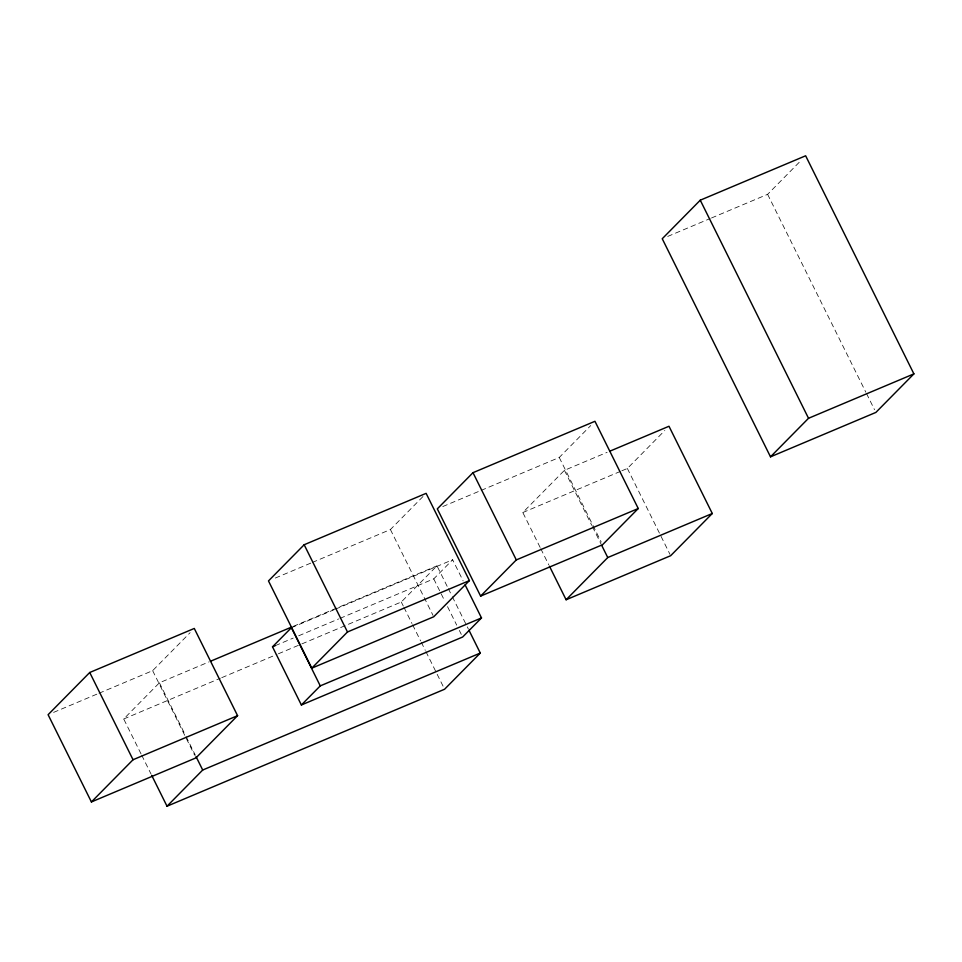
<?xml version="1.0" encoding="UTF-8"?>
<svg xmlns="http://www.w3.org/2000/svg" width="962" height="962" viewBox="0 0 962 962"><rect width="100%" height="100%" fill="white"/><g stroke="black" fill="none" stroke-linecap="round" stroke-linejoin="round"><path stroke-width="0.72" stroke-dasharray="4.81 3.61" d="M98.99 693.265L152.645 670.658L190.115 632.671M141.029 753.871L123.713 718.975L159.403 682.792L209.127 661.844M312.325 562.457L390.416 529.545L425.06 494.42M711.507 217.977L767.616 194.336L801.526 159.957M301.864 643.903L401.286 601.996L436.988 565.812L447.643 587.289M481.156 490.392L559.247 457.479L590.74 425.553M540.139 547.426L522.811 512.53L564.441 470.322L607.094 452.344M621.849 470.791L627.356 468.47L664.826 430.483M340.043 618.362L433.754 578.871L452.645 559.764L463.143 580.916M667.712 236.436L710.136 218.554M442.785 506.553L479.785 490.969M275.324 578.042L310.954 563.035M522.811 512.53L620.478 471.368M53.607 712.385L97.619 693.842M293.362 626.334L436.988 565.812M291.402 627.705L334.127 609.704M335.51 609.126L452.645 559.764M275.264 645.658L293.182 638.107M298.689 635.786L338.66 618.939M123.713 718.975L220.382 678.234M221.765 677.657L276.996 654.376M278.379 653.787L300.481 644.48M767.616 194.336L865.848 392.231M866.521 393.578L874.542 409.728M627.356 468.47L669.985 554.365M559.247 457.479L601.226 542.027M564.441 470.322L591.762 525.348M592.424 526.683L601.094 544.131M540.8 548.761L548.797 564.874M448.316 588.624L451.647 595.334M452.308 596.68L468.302 628.895M433.754 578.871L444.901 601.346M447.522 606.625L456.709 625.132M459.331 630.423L461.303 634.391M390.416 529.545L433.056 615.439M401.286 601.996L403.282 606.024M403.956 607.371L411.952 623.472M412.614 624.807L420.61 640.92M421.272 642.255L425.276 650.312M425.938 651.659L443.927 687.89M159.403 682.792L185.389 735.136M186.051 736.471L195.382 755.266M152.645 670.658L194.613 755.206M141.703 755.206L151.022 774.001"/><path stroke-width="1.44" d="M89.731 672.498L48.1 714.706L91.402 801.947L195.947 757.888L237.578 715.68L194.276 628.451L89.731 672.498L133.045 759.739L91.402 801.947M304.172 544.745L268.482 580.928L311.784 668.169L433.718 616.774L469.42 580.591L426.118 493.35L304.172 544.745L347.474 631.974L311.784 668.169M700.264 200.192L662.241 238.744L770.502 456.83L875.877 412.421L913.9 373.881L805.639 155.784L700.264 200.192L808.525 418.29L770.502 456.83M473.003 472.679L437.313 508.862L480.615 596.103L602.549 544.72L638.251 508.525L594.949 421.296L473.003 472.679L516.305 559.92L480.615 596.103M151.695 775.348L167.015 806.216L202.705 770.021L480.291 653.054L468.963 630.23M480.291 653.054L444.588 689.237L167.015 806.216M549.458 566.209L566.113 599.759L607.756 557.551L712.289 513.504L668.987 426.262L609.836 451.19M712.289 513.504L670.658 555.711L566.113 599.759M272.511 646.813L291.402 627.705L320.262 685.882L301.371 704.99L272.511 646.813L275.264 645.658M465.115 584.872L481.505 617.929L462.614 637.036L301.371 704.99M210.498 661.255L291.979 626.923M808.525 418.29L913.9 373.881M516.305 559.92L638.251 508.525M347.474 631.974L469.42 580.591M133.045 759.739L237.578 715.68M320.262 685.882L481.505 617.929M601.755 545.478L607.756 557.551M196.044 756.601L202.705 770.021"/></g></svg>
